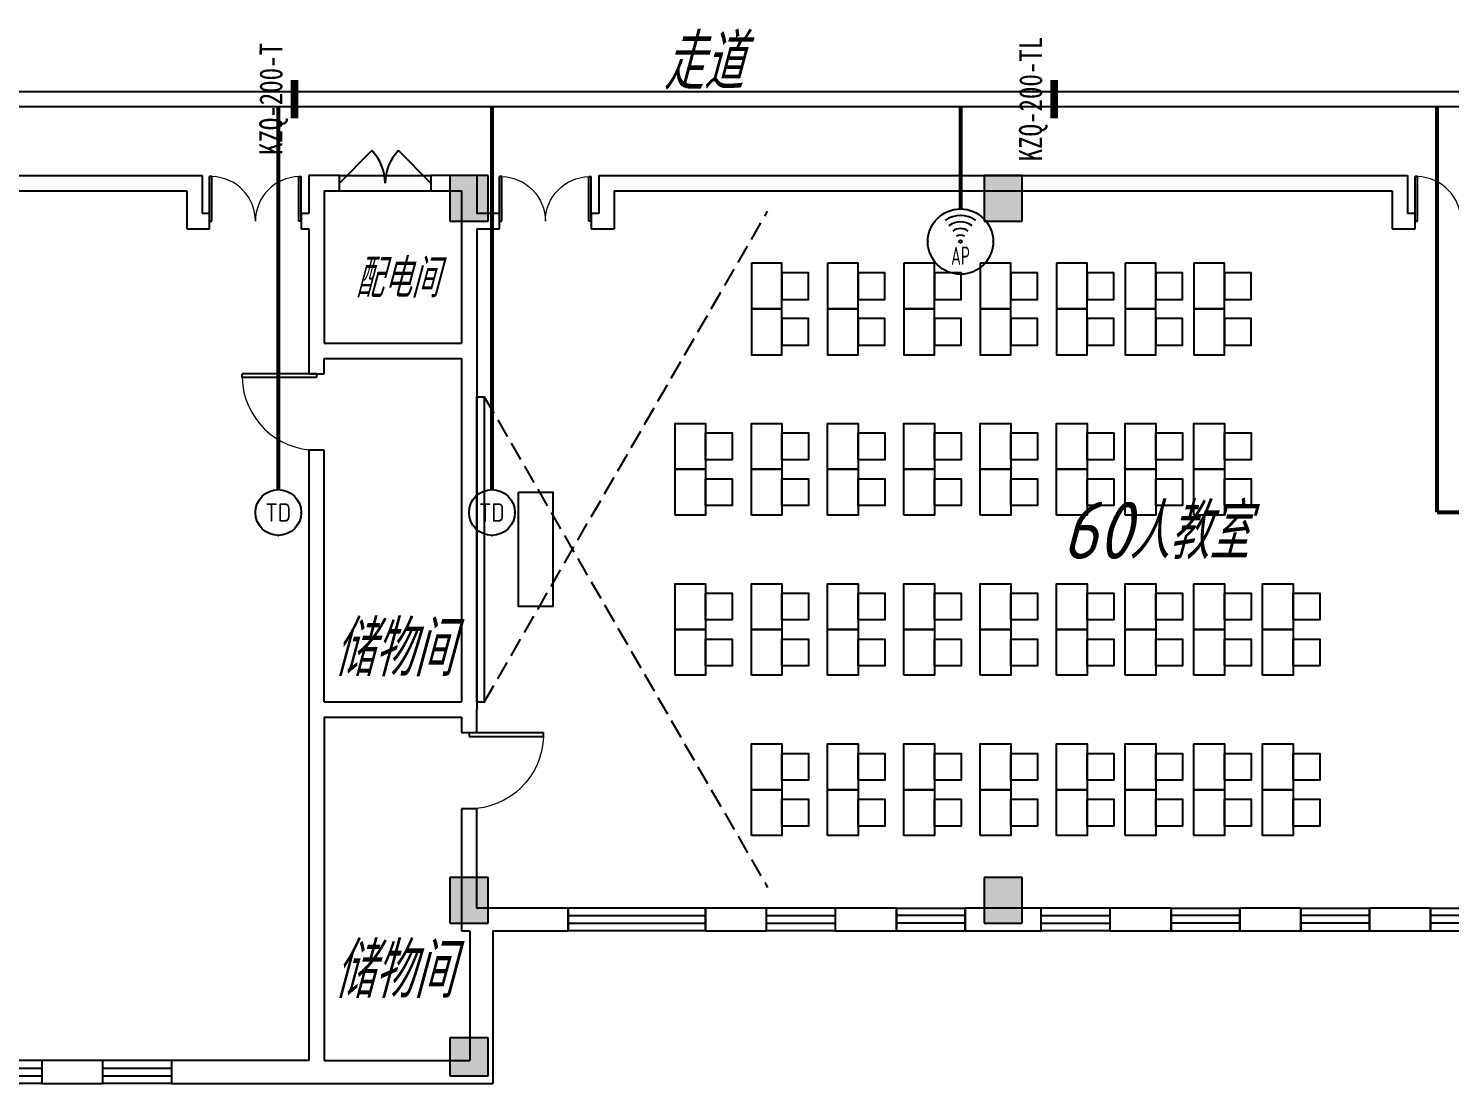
# Model space of a CAD drawing. Extents: x 1333527 to 1855755, y 1020844 to 1581249.
# Drawn here: x 1436099 to 1454725, y 1116977 to 1130803 of the extents above; entities that cross this region are included whole.
import ezdxf
from ezdxf.enums import TextEntityAlignment as Align

# ---------------------------------------------------------------- set-up
doc = ezdxf.new("R2010")
doc.units = 0
doc.header["$LTSCALE"] = 1000
doc.header["$PDSIZE"] = 5
doc.linetypes.add('DASH', pattern=[0.35, 0.25, -0.1])
doc.layers.add('1-建筑底图', color=8, linetype='Continuous', plot=False)
for name, color, linetype in [('CABLETRAY_PDS', 4, 'Continuous'), ('EQUIP-通讯', 3, 'Continuous'), ('WIRE-综合布线', 5, 'Continuous'), ('家具', 8, 'Continuous'), ('建筑-柱子', 9, 'Continuous'), ('建筑-柱子-填充', 8, 'Continuous'), ('抗震支吊架', 2, 'Continuous')]:
    doc.layers.add(name, color=color, linetype=linetype)
doc.styles.add('_TEL_ATTDEF', font='gbenor', dxfattribs={"bigfont": 'gbcbig'})
doc.styles.add('_TEL_DIM', font='SIMPLEX', dxfattribs={"width": 0.8, "height": 3.5, "bigfont": 'HZTXT'})
doc.styles.add('kzcad', font='', dxfattribs={"width": 0.8})
doc.styles.get("Standard").update_dxf_attribs({"font": 'gbeitc.shx', "bigfont": 'gbcbig.shx'})
doc.styles.get('kzcad').set_extended_font_data('SimSun')
doc.linetypes.add('JIEDI', pattern='A,1.25,-0.25,0.25,-0.25,0.625,["/",Standard,S=0.6,R=0,X=0,Y=-0.3],0.625,-0.25,0.25,-0.25', length=4)

# ---------------------------------------------------------------- blocks, each defined once
blk = doc.blocks.new('$equip_U$00000076(win7-PC-hzk)')
blk.add_circle((0, 0.5), 0.5)
for p in [(0, 0.999), (-0.5, 0.5), (0.5, 0.5)]:
    blk.add_point(p)
at = {"color": 7, "style": '_TEL_DIM'}
blk.add_attdef('$TEXT$', text='', height=0.4, dxfattribs=at).set_placement((0, 0.5), align=Align.MIDDLE_CENTER)
at = {"color": 7, "style": '_TEL_DIM', "flags": 1}
for tag in ['A', 'REMARK']:
    blk.add_attdef(tag, text='', height=0.00002, dxfattribs=at).set_placement((0, 0), align=Align.MIDDLE_CENTER)
blk = doc.blocks.new('$equip_U$00000091(win7-PC-hzk)')
for radius in [0.714, 0.0272]:
    blk.add_circle((0, 0), radius)
for radius in [0.571, 0.428, 0.285, 0.143]:
    blk.add_arc((0, 0), radius, 53.7049, 126.2951)
for p in [(0, 0.714), (-0.714, 0), (0.714, 0), (0, -0.714)]:
    blk.add_point(p)
at = {"color": 7, "style": '_TEL_DIM', "flags": 1}
for tag in ['A', 'REMARK']:
    blk.add_attdef(tag, text='', height=0.00002, dxfattribs=at).set_placement((0, 0), align=Align.MIDDLE_CENTER)
at = {"color": 7, "style": '_TEL_DIM', "width": 0.7}
blk.add_attdef('$TEXT$', text='', height=0.4, dxfattribs=at).set_placement((0, -0.31), align=Align.MIDDLE_CENTER)
blk = doc.blocks.new('js')
at = {"layer": '家具', "linetype": 'DASH'}
for points in [[(569568, 805988), (573281, 812418)], [(569568, 809988), (573281, 803558)]]:
    blk.add_lwpolyline(points, dxfattribs=at)
at = {"layer": '家具'}
for points in [[(573068, 811738), (573068, 811138), (573468, 811138), (573468, 811738)], [(574068, 811738), (574068, 811138), (574468, 811138), (574468, 811738)], [(575068, 811738), (575068, 811138), (575468, 811138), (575468, 811738)], [(576068, 811738), (576068, 811138), (576468, 811138), (576468, 811738)], [(577068, 811738), (577068, 811138), (577468, 811138), (577468, 811738)], [(577968, 811738), (577968, 811138), (578368, 811138), (578368, 811738)], [(578868, 811738), (578868, 811138), (579268, 811138), (579268, 811738)], [(573468, 811613), (573468, 811263), (573818, 811263), (573818, 811613)], [(574468, 811613), (574468, 811263), (574818, 811263), (574818, 811613)], [(575468, 811613), (575468, 811263), (575818, 811263), (575818, 811613)], [(576468, 811613), (576468, 811263), (576818, 811263), (576818, 811613)], [(577468, 811613), (577468, 811263), (577818, 811263), (577818, 811613)], [(578368, 811613), (578368, 811263), (578718, 811263), (578718, 811613)], [(579268, 811613), (579268, 811263), (579618, 811263), (579618, 811613)], [(573068, 811138), (573068, 810538), (573468, 810538), (573468, 811138)], [(573468, 811013), (573468, 810663), (573818, 810663), (573818, 811013)], [(574068, 811138), (574068, 810538), (574468, 810538), (574468, 811138)], [(574468, 811013), (574468, 810663), (574818, 810663), (574818, 811013)], [(575068, 811138), (575068, 810538), (575468, 810538), (575468, 811138)], [(575468, 811013), (575468, 810663), (575818, 810663), (575818, 811013)], [(576068, 811138), (576068, 810538), (576468, 810538), (576468, 811138)], [(576468, 811013), (576468, 810663), (576818, 810663), (576818, 811013)], [(577068, 811138), (577068, 810538), (577468, 810538), (577468, 811138)], [(577468, 811013), (577468, 810663), (577818, 810663), (577818, 811013)], [(577968, 811138), (577968, 810538), (578368, 810538), (578368, 811138)], [(578368, 811013), (578368, 810663), (578718, 810663), (578718, 811013)], [(578868, 811138), (578868, 810538), (579268, 810538), (579268, 811138)], [(579268, 811013), (579268, 810663), (579618, 810663), (579618, 811013)], [(569468, 805988), (569468, 809988), (569568, 809988), (569568, 805988)], [(572068, 809038), (572068, 809638), (572468, 809638), (572468, 809038)], [(572468, 809163), (572468, 809513), (572818, 809513), (572818, 809163)], [(573068, 809038), (573068, 809638), (573468, 809638), (573468, 809038)], [(573468, 809163), (573468, 809513), (573818, 809513), (573818, 809163)], [(574068, 809038), (574068, 809638), (574468, 809638), (574468, 809038)], [(574468, 809163), (574468, 809513), (574818, 809513), (574818, 809163)], [(575068, 809038), (575068, 809638), (575468, 809638), (575468, 809038)], [(575468, 809163), (575468, 809513), (575818, 809513), (575818, 809163)], [(576068, 809038), (576068, 809638), (576468, 809638), (576468, 809038)], [(576468, 809163), (576468, 809513), (576818, 809513), (576818, 809163)], [(577068, 809038), (577068, 809638), (577468, 809638), (577468, 809038)], [(577468, 809163), (577468, 809513), (577818, 809513), (577818, 809163)], [(577968, 809038), (577968, 809638), (578368, 809638), (578368, 809038)], [(578368, 809163), (578368, 809513), (578718, 809513), (578718, 809163)], [(578868, 809038), (578868, 809638), (579268, 809638), (579268, 809038)], [(579268, 809163), (579268, 809513), (579618, 809513), (579618, 809163)], [(572068, 808438), (572068, 809038), (572468, 809038), (572468, 808438)], [(573068, 808438), (573068, 809038), (573468, 809038), (573468, 808438)], [(574068, 808438), (574068, 809038), (574468, 809038), (574468, 808438)], [(575068, 808438), (575068, 809038), (575468, 809038), (575468, 808438)], [(576068, 808438), (576068, 809038), (576468, 809038), (576468, 808438)], [(577068, 808438), (577068, 809038), (577468, 809038), (577468, 808438)], [(577968, 808438), (577968, 809038), (578368, 809038), (578368, 808438)], [(578868, 808438), (578868, 809038), (579268, 809038), (579268, 808438)], [(572468, 808563), (572468, 808913), (572818, 808913), (572818, 808563)], [(573468, 808563), (573468, 808913), (573818, 808913), (573818, 808563)], [(574468, 808563), (574468, 808913), (574818, 808913), (574818, 808563)], [(575468, 808563), (575468, 808913), (575818, 808913), (575818, 808563)], [(576468, 808563), (576468, 808913), (576818, 808913), (576818, 808563)], [(577468, 808563), (577468, 808913), (577818, 808913), (577818, 808563)], [(578368, 808563), (578368, 808913), (578718, 808913), (578718, 808563)], [(579268, 808563), (579268, 808913), (579618, 808913), (579618, 808563)], [(570018, 808738), (570468, 808738), (570468, 807238), (570018, 807238)], [(572068, 806938), (572068, 807538), (572468, 807538), (572468, 806938)], [(573068, 806938), (573068, 807538), (573468, 807538), (573468, 806938)], [(574068, 806938), (574068, 807538), (574468, 807538), (574468, 806938)], [(575068, 806938), (575068, 807538), (575468, 807538), (575468, 806938)], [(576068, 806938), (576068, 807538), (576468, 807538), (576468, 806938)], [(577068, 806938), (577068, 807538), (577468, 807538), (577468, 806938)], [(577968, 806938), (577968, 807538), (578368, 807538), (578368, 806938)], [(578868, 806938), (578868, 807538), (579268, 807538), (579268, 806938)], [(579768, 806938), (579768, 807538), (580168, 807538), (580168, 806938)], [(572468, 807063), (572468, 807413), (572818, 807413), (572818, 807063)], [(573468, 807063), (573468, 807413), (573818, 807413), (573818, 807063)], [(574468, 807063), (574468, 807413), (574818, 807413), (574818, 807063)], [(575468, 807063), (575468, 807413), (575818, 807413), (575818, 807063)], [(576468, 807063), (576468, 807413), (576818, 807413), (576818, 807063)], [(577468, 807063), (577468, 807413), (577818, 807413), (577818, 807063)], [(578368, 807063), (578368, 807413), (578718, 807413), (578718, 807063)], [(579268, 807063), (579268, 807413), (579618, 807413), (579618, 807063)], [(580168, 807063), (580168, 807413), (580518, 807413), (580518, 807063)], [(572068, 806338), (572068, 806938), (572468, 806938), (572468, 806338)], [(573068, 806338), (573068, 806938), (573468, 806938), (573468, 806338)], [(574068, 806338), (574068, 806938), (574468, 806938), (574468, 806338)], [(575068, 806338), (575068, 806938), (575468, 806938), (575468, 806338)], [(576068, 806338), (576068, 806938), (576468, 806938), (576468, 806338)], [(577068, 806338), (577068, 806938), (577468, 806938), (577468, 806338)], [(577968, 806338), (577968, 806938), (578368, 806938), (578368, 806338)], [(578868, 806338), (578868, 806938), (579268, 806938), (579268, 806338)], [(579768, 806338), (579768, 806938), (580168, 806938), (580168, 806338)], [(572468, 806463), (572468, 806813), (572818, 806813), (572818, 806463)], [(573468, 806463), (573468, 806813), (573818, 806813), (573818, 806463)], [(574468, 806463), (574468, 806813), (574818, 806813), (574818, 806463)], [(575468, 806463), (575468, 806813), (575818, 806813), (575818, 806463)], [(576468, 806463), (576468, 806813), (576818, 806813), (576818, 806463)], [(577468, 806463), (577468, 806813), (577818, 806813), (577818, 806463)], [(578368, 806463), (578368, 806813), (578718, 806813), (578718, 806463)], [(579268, 806463), (579268, 806813), (579618, 806813), (579618, 806463)], [(580168, 806463), (580168, 806813), (580518, 806813), (580518, 806463)], [(573068, 804838), (573068, 805438), (573468, 805438), (573468, 804838)], [(574068, 804838), (574068, 805438), (574468, 805438), (574468, 804838)], [(575068, 804838), (575068, 805438), (575468, 805438), (575468, 804838)], [(576068, 804838), (576068, 805438), (576468, 805438), (576468, 804838)], [(577068, 804838), (577068, 805438), (577468, 805438), (577468, 804838)], [(577968, 804838), (577968, 805438), (578368, 805438), (578368, 804838)], [(578868, 804838), (578868, 805438), (579268, 805438), (579268, 804838)], [(579768, 804838), (579768, 805438), (580168, 805438), (580168, 804838)], [(573468, 804963), (573468, 805313), (573818, 805313), (573818, 804963)], [(574468, 804963), (574468, 805313), (574818, 805313), (574818, 804963)], [(575468, 804963), (575468, 805313), (575818, 805313), (575818, 804963)], [(576468, 804963), (576468, 805313), (576818, 805313), (576818, 804963)], [(577468, 804963), (577468, 805313), (577818, 805313), (577818, 804963)], [(578368, 804963), (578368, 805313), (578718, 805313), (578718, 804963)], [(579268, 804963), (579268, 805313), (579618, 805313), (579618, 804963)], [(580168, 804963), (580168, 805313), (580518, 805313), (580518, 804963)], [(573068, 804238), (573068, 804838), (573468, 804838), (573468, 804238)], [(573468, 804363), (573468, 804713), (573818, 804713), (573818, 804363)], [(574068, 804238), (574068, 804838), (574468, 804838), (574468, 804238)], [(574468, 804363), (574468, 804713), (574818, 804713), (574818, 804363)], [(575068, 804238), (575068, 804838), (575468, 804838), (575468, 804238)], [(575468, 804363), (575468, 804713), (575818, 804713), (575818, 804363)], [(576068, 804238), (576068, 804838), (576468, 804838), (576468, 804238)], [(576468, 804363), (576468, 804713), (576818, 804713), (576818, 804363)], [(577068, 804238), (577068, 804838), (577468, 804838), (577468, 804238)], [(577468, 804363), (577468, 804713), (577818, 804713), (577818, 804363)], [(577968, 804238), (577968, 804838), (578368, 804838), (578368, 804238)], [(578368, 804363), (578368, 804713), (578718, 804713), (578718, 804363)], [(578868, 804238), (578868, 804838), (579268, 804838), (579268, 804238)], [(579268, 804363), (579268, 804713), (579618, 804713), (579618, 804363)], [(579768, 804238), (579768, 804838), (580168, 804838), (580168, 804238)], [(580168, 804363), (580168, 804713), (580518, 804713), (580518, 804363)]]:
    blk.add_lwpolyline(points, close=True, dxfattribs=at)
blk = doc.blocks.new('A$C4670417C')
at = {"layer": '建筑-柱子-填充'}
for points in [[(81850, 87700), (81350, 87700), (81350, 87100), (81850, 87100)], [(88850, 87700), (88350, 87700), (88350, 87100), (88850, 87100)], [(81850, 78500), (81350, 78500), (81350, 77900), (81850, 77900)], [(88850, 78500), (88350, 78500), (88350, 77900), (88850, 77900)], [(81850, 76400), (81350, 76400), (81350, 75900), (81850, 75900)]]:
    blk.add_hatch(color=256, dxfattribs=at).paths.add_polyline_path(points)
at = {"layer": '建筑-柱子'}
for p, q in [((81850, 87700), (81350, 87700)), ((81350, 87700), (81350, 87100)), ((81850, 87100), (81850, 87700)), ((88850, 87700), (88350, 87700)), ((88350, 87700), (88350, 87100)), ((88850, 87100), (88850, 87700)), ((81350, 87100), (81850, 87100)), ((88350, 87100), (88850, 87100)), ((81850, 78500), (81350, 78500)), ((81350, 78500), (81350, 77900)), ((81850, 77900), (81850, 78500)), ((88850, 78500), (88350, 78500)), ((88350, 78500), (88350, 77900)), ((88850, 77900), (88850, 78500)), ((81350, 77900), (81850, 77900)), ((88350, 77900), (88850, 77900)), ((81850, 76400), (81350, 76400)), ((81350, 76400), (81350, 75900)), ((81850, 75900), (81850, 76400)), ((81350, 75900), (81850, 75900))]:
    blk.add_line(p, q, dxfattribs=at)
blk = doc.blocks.new('$WINLIB2D$00000001')
at = {"color": 0}
for points in [[(-0.5, 0.5), (-0.5, -0.5)], [(-0.5, 0.5), (0.5, 0.5)], [(0.5, -0.5), (0.5, 0.5)], [(0.5, 0.167), (-0.5, 0.167)], [(0.5, -0.167), (-0.5, -0.167)], [(-0.5, -0.5), (0.5, -0.5)]]:
    blk.add_lwpolyline(points, dxfattribs=at)
blk = doc.blocks.new('$DorLib2D$00000001')
for p, q in [((0.45, 0.975), (0.5, 0.975)), ((0.45, 0), (0.45, 0.975)), ((0.5, 0), (0.5, 0.975)), ((0.5, 0), (0.45, 0))]:
    blk.add_line(p, q)
at = {"lineweight": 13}
blk.add_arc((0.475, 0), 0.975, 91.4693, 180, dxfattribs=at)
blk = doc.blocks.new('$DorLib2D$00000116')
at = {"color": 0}
for p, q in [((-0.5, 0), (-0.146, 0.354)), ((0.5, 0), (0.146, 0.354))]:
    blk.add_line(p, q, dxfattribs=at)
for centre, start, end in [((-0.5, 0), 0, 45), ((0.5, 0), 135, 180)]:
    blk.add_arc(centre, 0.5, start, end, dxfattribs=at)
blk = doc.blocks.new('$DorLib2D$00000002')
for p, q in [((-0.5, 0), (-0.5, 0.4875)), ((-0.475, 0.4875), (-0.5, 0.4875)), ((-0.475, 0), (-0.475, 0.4875)), ((0.475, 0), (0.475, 0.4875)), ((0.475, 0.4875), (0.5, 0.4875)), ((0.5, 0), (0.5, 0.4875)), ((-0.5, 0), (-0.475, 0)), ((0.5, 0), (0.475, 0))]:
    blk.add_line(p, q)
at = {"lineweight": 13}
for centre, start, end in [((-0.4875, 0), 0, 88.53072), ((0.4875, 0), 91.46928, 180)]:
    blk.add_arc(centre, 0.4875, start, end, dxfattribs=at)
blk = doc.blocks.new('1-二层建筑底图')
at = {"layer": '1-建筑底图', "color": 8}
for p, q in [((63600, 83200), (78900, 83200)), ((78900, 83200), (78900, 82700)), ((80300, 83200), (80300, 82700)), ((80700, 83200), (80300, 83200)), ((80700, 83000), (80700, 83200)), ((80700, 83200), (81900, 83200)), ((82500, 83200), (81900, 83200)), ((81900, 83200), (81900, 83000)), ((82500, 83200), (82500, 82700)), ((84100, 83200), (94700, 83200)), ((84100, 83200), (84100, 82700)), ((94700, 83200), (94700, 82700)), ((63800, 83000), (78700, 83000)), ((78700, 83000), (78700, 82500)), ((80500, 83000), (80500, 82600)), ((80500, 83000), (80700, 83000)), ((80700, 83000), (81900, 83000)), ((81900, 83000), (82300, 83000)), ((82300, 83000), (82300, 82600)), ((84300, 83000), (94500, 83000)), ((84300, 83000), (84300, 82700)), ((94500, 83000), (94500, 82500)), ((79000, 82700), (78900, 82700)), ((79000, 82500), (79000, 82700)), ((80300, 82700), (80200, 82700)), ((80200, 82700), (80200, 82500)), ((80500, 82600), (80500, 81000)), ((82300, 82600), (82300, 81000)), ((82800, 82700), (82500, 82700)), ((82800, 82500), (82800, 82700)), ((84100, 82700), (84000, 82700)), ((84000, 82700), (84000, 82500)), ((84300, 82700), (84300, 82700)), ((84300, 82700), (84300, 82500)), ((94800, 82700), (94700, 82700)), ((94800, 82500), (94800, 82700)), ((78700, 82500), (79000, 82500)), ((80200, 82500), (80300, 82500)), ((80300, 82500), (80300, 80900)), ((82500, 82500), (82800, 82500)), ((82500, 82500), (82500, 80900)), ((84000, 82500), (84200, 82500)), ((84200, 82500), (84300, 82500)), ((94500, 82500), (94800, 82500)), ((80300, 80900), (80300, 80600)), ((80500, 81000), (82300, 81000)), ((82500, 80900), (82500, 76200)), ((80500, 80800), (82300, 80800)), ((80500, 80600), (80500, 80800)), ((82300, 80800), (82300, 76300)), ((80300, 80600), (80500, 80600)), ((80500, 79600), (80300, 79600)), ((80300, 79600), (80300, 76200)), ((80500, 76300), (80500, 79600)), ((80300, 76200), (80300, 71600)), ((80500, 76300), (82300, 76300)), ((82500, 75899.7), (82500, 76200)), ((80500, 76100), (82300, 76100)), ((80500, 76100), (80500, 71600)), ((82300, 76100), (82300, 75899.7)), ((82300, 75899.7), (82500, 75899.7)), ((82500, 74899.7), (82300, 74899.7)), ((82300, 74899.7), (82300, 73300)), ((82500, 73600), (82500, 74899.7)), ((82500, 73600), (82510, 73600)), ((83700, 73600), (82510, 73600)), ((83700, 73300), (83700, 73600)), ((86300, 73600), (85500, 73600)), ((85500, 73600), (85500, 73300)), ((86300, 73300), (86300, 73600)), ((88000, 73600), (87200, 73600)), ((87200, 73600), (87200, 73300)), ((88000, 73300), (88000, 73600)), ((89900, 73600), (88900, 73600)), ((88900, 73600), (88900, 73300)), ((89900, 73300), (89900, 73600)), ((91600, 73600), (90800, 73600)), ((90800, 73600), (90800, 73300)), ((91600, 73300), (91600, 73600)), ((93300, 73600), (92500, 73600)), ((92500, 73600), (92500, 73300)), ((93300, 73300), (93300, 73600)), ((95000, 73600), (94200, 73600)), ((94200, 73600), (94200, 73300)), ((95000, 73300), (95000, 73600)), ((82300, 73300), (82410, 73300)), ((82410, 73300), (82410, 71600)), ((82710, 73300), (82710, 71300)), ((82710, 73300), (83700, 73300)), ((85500, 73300), (86300, 73300)), ((87200, 73300), (88000, 73300)), ((88900, 73300), (89900, 73300)), ((90800, 73300), (91600, 73300)), ((92500, 73300), (93300, 73300)), ((94200, 73300), (95000, 73300)), ((77600, 71600), (76800, 71600)), ((76800, 71600), (76800, 71300)), ((77600, 71300), (77600, 71600)), ((80300, 71600), (78500, 71600)), ((78500, 71600), (78500, 71300)), ((80500, 71600), (82410, 71600)), ((76800, 71300), (77600, 71300)), ((78500, 71300), (80400, 71300)), ((80400, 71300), (82710, 71300))]:
    blk.add_line(p, q, dxfattribs=at)
for name, p in [('A$C4670417C', (800, -4500)), ('js', (-486968.2, -729688.4))]:
    blk.add_blockref(name, p, dxfattribs=at)
for name, p, xscale, yscale, zscale, rotation in [('$DorLib2D$00000116', (81300, 83100), 1200, 1200, 200, 1.527120908666336e-08), ('$DorLib2D$00000002', (79600, 82600), -1200, -1200, 200, 179.9999999822117), ('$DorLib2D$00000002', (83400, 82600), -1200, 1200, 200, 1.77869718953616e-08), ('$DorLib2D$00000002', (95400, 82600), -1200, -1200, 200, 179.9999999822147), ('$DorLib2D$00000001', (80400, 80100), -1000, -1000, 200, 270.0000000004097), ('$DorLib2D$00000001', (82400, 75399.7), -1000, 1000, 200, 270.0000000007535), ('$WINLIB2D$00000001', (84600, 73450), -1800, -300, 300, 1.572885821587988e-08), ('$WINLIB2D$00000001', (86750, 73450), -900, 300, 300, 1.572885821587988e-08), ('$WINLIB2D$00000001', (88450, 73450), 900, 300, 300, 1.572890952187424e-08), ('$WINLIB2D$00000001', (90350, 73450), -900, 300, 300, 1.572885821587988e-08), ('$WINLIB2D$00000001', (92050, 73450), 900, 300, 300, 1.572890952187424e-08), ('$WINLIB2D$00000001', (93750, 73450), 900, 300, 300, 1.572890952187424e-08), ('$WINLIB2D$00000001', (95450, 73450), 900, 300, 300, 1.572890952187424e-08), ('$WINLIB2D$00000001', (76350, 71450), -900, 300, 300, 1.248153580490907e-08), ('$WINLIB2D$00000001', (78050, 71450), -900, 300, 300, 1.248153580490907e-08)]:
    blk.add_blockref(name, p, dxfattribs=dict(at, xscale=xscale, yscale=yscale, zscale=zscale, rotation=rotation))
for s, height, p in [('走道', 723.4, (84944.8, 84324.4)), ('配电间', 506.38, (80906.9, 81600.1)), ('人教室', 723.4, (91046.8, 78172.9)), ('60', 750, (90171.8, 78172.9)), ('储物间', 723.4, (80622.5, 76636.1)), ('储物间', 723.4, (80625, 72419.3))]:
    blk.add_text(s, height=height, dxfattribs=at).set_placement(p)

msp = doc.modelspace()

# ---------------------------------------------------------------- linework, layer by layer
at = {"layer": 'CABLETRAY_PDS'}
for p, q in [((1419074, 1129977), (1460099, 1129977)), ((1460099, 1129777), (1419074, 1129777))]:
    msp.add_line(p, q, dxfattribs=at)
at = {"layer": 'WIRE-综合布线', "linetype": 'Continuous', "const_width": 52.5}
for points in [[(1439374, 1124760), (1439374, 1129777)], [(1442173, 1124760), (1442173, 1129777)], [(1448315, 1129777), (1448315, 1128439)], [(1454562, 1124460), (1454562, 1129777)], [(1454562, 1124460), (1455274, 1124460)]]:
    msp.add_lwpolyline(points, dxfattribs=at)
at = {"layer": '抗震支吊架', "color": 2, "const_width": 100}
for points in [[(1439586, 1129627), (1439586, 1130127)], [(1449543, 1129627), (1449543, 1130127)]]:
    msp.add_lwpolyline(points, dxfattribs=at)

# ---------------------------------------------------------------- block references
at = {"layer": '1-建筑底图'}
msp.add_blockref('1-二层建筑底图', (1359474, 1045677), dxfattribs=at)
at = {"layer": 'EQUIP-通讯', "linetype": 'JIEDI'}
ref = msp.add_blockref('$equip_U$00000091(win7-PC-hzk)', (1448315, 1128010), dxfattribs=dict(at, xscale=600, yscale=600, zscale=600))
ref.add_attrib('$TEXT$', 'AP', dxfattribs={"layer": '0', "color": 7, "height": 240, "style": '_TEL_ATTDEF', "width": 0.7}).set_placement((1448315, 1127824), align=Align.MIDDLE_CENTER)
ref = msp.add_blockref('$equip_U$00000076(win7-PC-hzk)', (1439074, 1124460), dxfattribs=dict(at, xscale=600, yscale=600, zscale=600, rotation=270))
ref.add_attrib('$TEXT$', 'TD', dxfattribs={"layer": '0', "color": 7, "height": 240, "style": '_TEL_ATTDEF'}).set_placement((1439374, 1124460), align=Align.MIDDLE_CENTER)
ref = msp.add_blockref('$equip_U$00000076(win7-PC-hzk)', (1441874, 1124460), dxfattribs=dict(at, xscale=600, yscale=600, zscale=600, rotation=270))
ref.add_attrib('$TEXT$', 'TD', dxfattribs={"layer": '0', "color": 7, "height": 240, "style": '_TEL_ATTDEF'}).set_placement((1442173, 1124460), align=Align.MIDDLE_CENTER)

# ---------------------------------------------------------------- texts
at = {"layer": '抗震支吊架', "color": 2, "style": 'kzcad', "width": 0.8}
for s, p in [('KZQ-200-TL', (1449383, 1129877)), ('KZQ-200-T', (1439426, 1129877))]:
    msp.add_text(s, height=300, rotation=89.8854, dxfattribs=at).set_placement(p, align=Align.CENTER)

doc.saveas('drawing.dxf')
